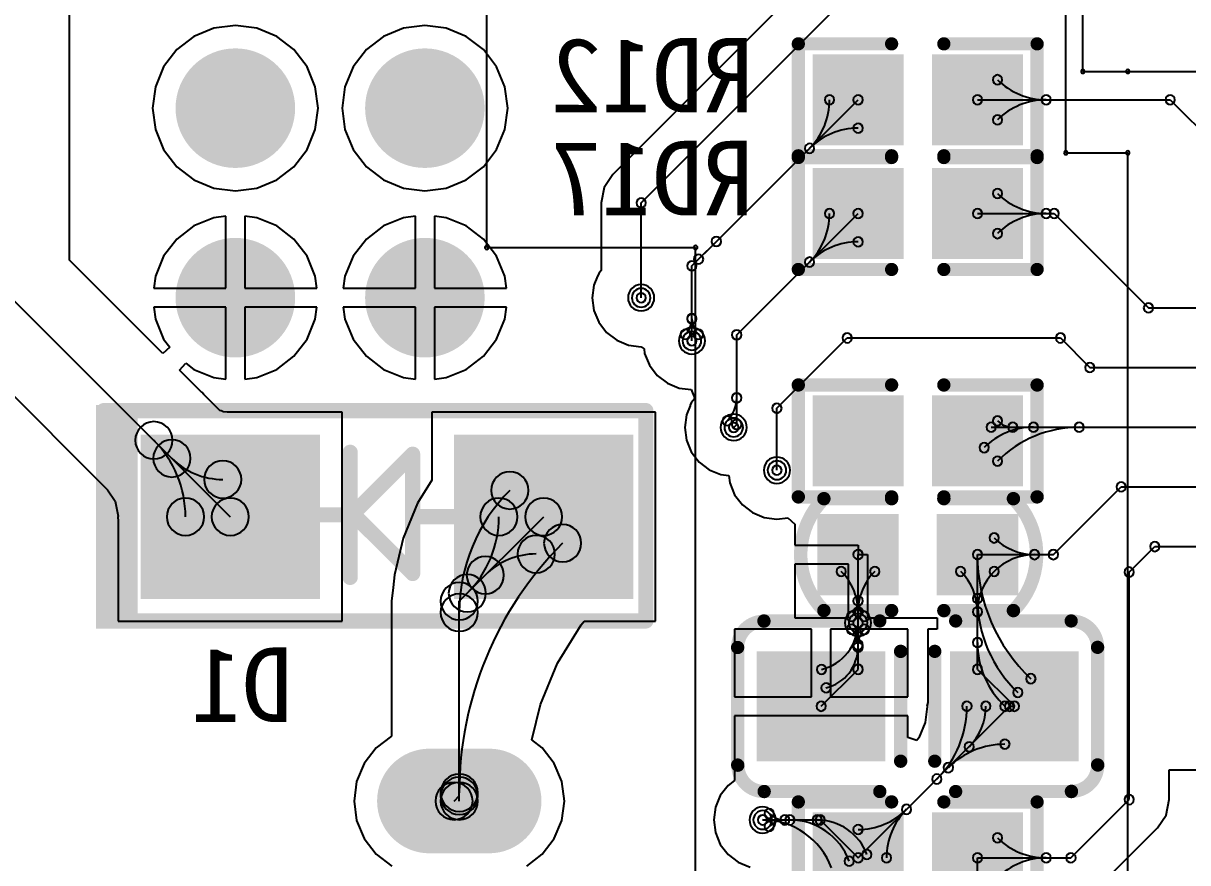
# Model space of a CAD drawing. Header units: inches. Extents: x 32166 to 66782, y 2386 to 7162.
# Drawn here: x 33347.4 to 33472.3, y 3387.8 to 3477.8 of the extents above; entities that cross this region are included whole.
import ezdxf

# ---------------------------------------------------------------- set-up
doc = ezdxf.new("R2010")
doc.units = ezdxf.units.IN
doc.header["$LTSCALE"] = 0.64311
doc.header["$MEASUREMENT"] = 0
for name, color, linetype in [('BOTTOMLAYER', 5, 'CONTINUOUS'), ('BOTTOMOVERLAY', 54, 'CONTINUOUS'), ('BOTTOMPASTE', 16, 'CONTINUOUS'), ('BOTTOMSOLDER', 6, 'CONTINUOUS'), ('MULTILAYER', 9, 'CONTINUOUS')]:
    doc.layers.add(name, color=color, linetype=linetype)
doc.styles.get("Standard").update_dxf_attribs({"font": 'txt', "width": 0.8})

msp = doc.modelspace()

# ---------------------------------------------------------------- linework, layer by layer
at = {"layer": 'BOTTOMLAYER'}
for p, q in [((33352.37, 3452.4), (33352.37, 3481.51)), ((33428.68, 3479.61), (33410.63, 3461.57)), ((33413.67, 3458.53), (33434.47, 3479.33)), ((33367.87, 3477.26), (33365.73, 3476.38)), ((33370.17, 3477.57), (33367.87, 3477.26)), ((33372.46, 3477.26), (33370.17, 3477.57)), ((33374.6, 3476.38), (33372.46, 3477.26)), ((33388.19, 3477.26), (33386.05, 3476.38)), ((33390.49, 3477.57), (33388.19, 3477.26)), ((33392.78, 3477.26), (33390.49, 3477.57)), ((33394.92, 3476.38), (33392.78, 3477.26)), ((33365.73, 3476.38), (33363.89, 3474.97)), ((33376.44, 3474.97), (33374.6, 3476.38)), ((33386.05, 3476.38), (33384.21, 3474.97)), ((33396.76, 3474.97), (33394.92, 3476.38)), ((33363.89, 3474.97), (33362.48, 3473.13)), ((33377.85, 3473.13), (33376.44, 3474.97)), ((33384.21, 3474.97), (33382.8, 3473.13)), ((33398.17, 3473.13), (33396.76, 3474.97)), ((33362.48, 3473.13), (33361.59, 3470.99)), ((33378.74, 3470.99), (33377.85, 3473.13)), ((33382.8, 3473.13), (33381.91, 3470.99)), ((33399.06, 3470.99), (33398.17, 3473.13)), ((33361.59, 3470.99), (33361.29, 3468.69)), ((33379.04, 3468.69), (33378.74, 3470.99)), ((33381.91, 3470.99), (33381.61, 3468.69)), ((33399.36, 3468.69), (33399.06, 3470.99)), ((33421.73, 3454.4), (33436.92, 3469.59)), ((33449.72, 3469.59), (33470.39, 3469.59)), ((33470.39, 3469.59), (33479.09, 3460.88)), ((33361.29, 3468.69), (33361.59, 3466.39)), ((33378.74, 3466.39), (33379.04, 3468.69)), ((33381.61, 3468.69), (33381.91, 3466.39)), ((33399.06, 3466.39), (33399.36, 3468.69)), ((33361.59, 3466.39), (33362.48, 3464.25)), ((33377.85, 3464.25), (33378.74, 3466.39)), ((33381.91, 3466.39), (33382.8, 3464.25)), ((33398.17, 3464.25), (33399.06, 3466.39)), ((33362.48, 3464.25), (33363.89, 3462.41)), ((33376.44, 3462.41), (33377.85, 3464.25)), ((33382.8, 3464.25), (33384.21, 3462.41)), ((33396.76, 3462.41), (33398.17, 3464.25)), ((33363.89, 3462.41), (33365.73, 3461)), ((33374.6, 3461), (33376.44, 3462.41)), ((33384.21, 3462.41), (33386.05, 3461)), ((33394.92, 3461), (33396.76, 3462.41)), ((33365.73, 3461), (33367.87, 3460.12)), ((33372.46, 3460.12), (33374.6, 3461)), ((33386.05, 3461), (33388.19, 3460.12)), ((33392.78, 3460.12), (33394.92, 3461)), ((33410.63, 3461.57), (33409.7, 3460.17)), ((33367.87, 3460.12), (33370.17, 3459.81)), ((33370.17, 3459.81), (33372.46, 3460.12)), ((33388.19, 3460.12), (33390.49, 3459.81)), ((33390.49, 3459.81), (33392.78, 3460.12)), ((33409.7, 3460.17), (33409.37, 3458.53)), ((33409.37, 3458.53), (33409.37, 3451.3)), ((33413.67, 3448.36), (33413.67, 3458.53)), ((33367.87, 3456.94), (33365.73, 3456.06)), ((33369.15, 3457.11), (33367.87, 3456.94)), ((33369.15, 3449.39), (33369.15, 3457.11)), ((33372.46, 3456.94), (33371.18, 3457.11)), ((33371.18, 3457.11), (33371.18, 3449.39)), ((33374.6, 3456.06), (33372.46, 3456.94)), ((33388.19, 3456.94), (33386.05, 3456.06)), ((33389.47, 3457.11), (33388.19, 3456.94)), ((33389.47, 3449.39), (33389.47, 3457.11)), ((33392.78, 3456.94), (33391.5, 3457.11)), ((33391.5, 3457.11), (33391.5, 3449.39)), ((33394.92, 3456.06), (33392.78, 3456.94)), ((33423.91, 3444.39), (33436.92, 3457.39)), ((33449.72, 3457.39), (33457.94, 3457.39)), ((33457.94, 3457.39), (33468.05, 3447.28)), ((33365.73, 3456.06), (33363.89, 3454.65)), ((33376.44, 3454.65), (33374.6, 3456.06)), ((33386.05, 3456.06), (33384.21, 3454.65)), ((33396.76, 3454.65), (33394.92, 3456.06)), ((33363.89, 3454.65), (33362.48, 3452.81)), ((33377.85, 3452.81), (33376.44, 3454.65)), ((33384.21, 3454.65), (33382.8, 3452.81)), ((33398.17, 3452.81), (33396.76, 3454.65)), ((33419.11, 3451.78), (33421.73, 3454.4)), ((33419.83, 3452.5), (33421.73, 3454.4)), ((33362.39, 3442.39), (33352.37, 3452.4)), ((33362.48, 3452.81), (33361.59, 3450.67)), ((33378.74, 3450.67), (33377.85, 3452.81)), ((33382.8, 3452.81), (33381.91, 3450.67)), ((33399.06, 3450.67), (33398.17, 3452.81)), ((33419.11, 3443.75), (33419.11, 3451.78)), ((33361.59, 3450.67), (33361.42, 3449.39)), ((33378.91, 3449.39), (33378.74, 3450.67)), ((33381.91, 3450.67), (33381.74, 3449.39)), ((33399.23, 3449.39), (33399.06, 3450.67)), ((33409, 3450.66), (33408.6, 3449.72)), ((33409.03, 3450.73), (33409, 3450.7)), ((33409, 3450.7), (33409, 3450.66)), ((33409.13, 3450.98), (33409.03, 3450.73)), ((33409.37, 3451.3), (33409.13, 3450.98)), ((33345.11, 3449.39), (33369.62, 3424.88)), ((33361.42, 3449.39), (33369.15, 3449.39)), ((33371.18, 3449.39), (33378.91, 3449.39)), ((33381.74, 3449.39), (33389.47, 3449.39)), ((33391.5, 3449.39), (33399.23, 3449.39)), ((33408.6, 3449.72), (33408.43, 3448.36)), ((33408.43, 3448.36), (33408.6, 3447)), ((33369.15, 3447.35), (33361.42, 3447.35)), ((33361.42, 3447.35), (33361.59, 3446.07)), ((33369.15, 3439.63), (33369.15, 3447.35)), ((33378.91, 3447.35), (33371.18, 3447.35)), ((33371.18, 3447.35), (33371.18, 3439.63)), ((33378.74, 3446.07), (33378.91, 3447.35)), ((33389.47, 3447.35), (33381.74, 3447.35)), ((33381.74, 3447.35), (33381.91, 3446.07)), ((33389.47, 3439.63), (33389.47, 3447.35)), ((33399.23, 3447.35), (33391.5, 3447.35)), ((33391.5, 3447.35), (33391.5, 3439.63)), ((33399.06, 3446.07), (33399.23, 3447.35)), ((33408.6, 3447), (33409.13, 3445.74)), ((33468.05, 3447.28), (33480.47, 3447.28)), ((33361.59, 3446.07), (33362.48, 3443.93)), ((33377.85, 3443.93), (33378.74, 3446.07)), ((33381.91, 3446.07), (33382.8, 3443.93)), ((33398.17, 3443.93), (33399.06, 3446.07)), ((33409.13, 3445.74), (33409.96, 3444.65)), ((33339.98, 3444.26), (33356.45, 3427.78)), ((33409.96, 3444.65), (33411.05, 3443.82)), ((33423.91, 3434.79), (33423.91, 3444.39)), ((33363.15, 3443.06), (33362.39, 3442.39)), ((33362.48, 3443.93), (33363.15, 3443.06)), ((33376.44, 3442.09), (33377.85, 3443.93)), ((33382.8, 3443.93), (33384.21, 3442.09)), ((33396.76, 3442.09), (33398.17, 3443.93)), ((33411.05, 3443.82), (33412.31, 3443.29)), ((33412.31, 3443.29), (33413.67, 3443.11)), ((33413.67, 3443.11), (33413.98, 3442.88)), ((33419.11, 3443.74), (33419.11, 3443.75)), ((33428.23, 3436.51), (33435.77, 3444.05)), ((33435.77, 3444.05), (33458.62, 3444.05)), ((33458.62, 3444.05), (33461.78, 3440.88)), ((33374.6, 3440.68), (33376.44, 3442.09)), ((33384.21, 3442.09), (33386.05, 3440.68)), ((33394.92, 3440.68), (33396.76, 3442.09)), ((33413.98, 3442.88), (33414.04, 3442.39)), ((33414.04, 3442.39), (33414.56, 3441.12)), ((33364.19, 3440.59), (33364.86, 3441.35)), ((33366.56, 3438.21), (33364.19, 3440.59)), ((33364.86, 3441.35), (33365.73, 3440.68)), ((33365.73, 3440.68), (33367.87, 3439.8)), ((33372.46, 3439.8), (33374.6, 3440.68)), ((33386.05, 3440.68), (33388.19, 3439.8)), ((33392.78, 3439.8), (33394.92, 3440.68)), ((33414.56, 3441.12), (33415.4, 3440.03)), ((33461.78, 3440.88), (33480.47, 3440.88)), ((33367.87, 3439.8), (33369.15, 3439.63)), ((33371.18, 3439.63), (33372.46, 3439.8)), ((33388.19, 3439.8), (33389.47, 3439.63)), ((33391.5, 3439.63), (33392.78, 3439.8)), ((33415.4, 3440.03), (33416.48, 3439.2)), ((33416.48, 3439.2), (33417.75, 3438.68)), ((33366.58, 3438.23), (33366.56, 3438.21)), ((33366.77, 3438), (33366.58, 3438.23)), ((33366.58, 3438.23), (33366.58, 3438.23)), ((33367.47, 3437.3), (33366.77, 3438)), ((33417.75, 3438.68), (33419.03, 3438.51)), ((33419.03, 3438.51), (33419.42, 3437.57)), ((33368.5, 3436.28), (33367.47, 3437.3)), ((33418.91, 3436.76), (33418.52, 3435.82)), ((33418.92, 3436.8), (33418.91, 3436.76)), ((33418.94, 3436.84), (33418.92, 3436.8)), ((33419.04, 3437.09), (33418.94, 3436.84)), ((33419.42, 3437.57), (33419.04, 3437.09)), ((33368.66, 3436.22), (33368.5, 3436.28)), ((33368.82, 3436.15), (33368.66, 3436.22)), ((33368.82, 3436.14), (33368.82, 3436.15)), ((33368.82, 3436.15), (33368.82, 3436.15)), ((33368.82, 3436.15), (33368.82, 3436.15)), ((33368.82, 3436.15), (33368.82, 3436.15)), ((33368.82, 3436.15), (33368.82, 3436.15)), ((33368.82, 3436.15), (33368.82, 3436.15)), ((33368.82, 3436.15), (33368.82, 3436.15)), ((33368.82, 3436.15), (33368.82, 3436.15)), ((33369.29, 3436.08), (33368.82, 3436.14)), ((33381.62, 3436.08), (33369.29, 3436.08)), ((33381.62, 3413.68), (33381.62, 3436.08)), ((33415.22, 3436.08), (33391.22, 3436.08)), ((33391.22, 3436.08), (33391.22, 3428.81)), ((33415.22, 3413.68), (33415.22, 3436.08)), ((33418.52, 3435.82), (33418.34, 3434.46)), ((33428.23, 3429.87), (33428.23, 3436.51)), ((33418.34, 3434.46), (33418.52, 3433.11)), ((33423.59, 3434.46), (33423.91, 3434.79)), ((33451.19, 3434.48), (33480.47, 3434.48)), ((33418.52, 3433.11), (33419.04, 3431.84)), ((33419.04, 3431.84), (33419.88, 3430.75)), ((33419.88, 3430.75), (33420.96, 3429.92)), ((33420.96, 3429.92), (33422.23, 3429.4)), ((33422.23, 3429.4), (33423.06, 3429.29)), ((33423.06, 3429.29), (33423.16, 3428.51)), ((33391.22, 3428.81), (33389.7, 3426.32)), ((33423.16, 3428.51), (33423.69, 3427.24)), ((33457.86, 3420.82), (33465.13, 3428.08)), ((33465.13, 3428.08), (33480.47, 3428.08)), ((33356.45, 3427.78), (33357.27, 3426.55)), ((33423.69, 3427.24), (33424.52, 3426.16)), ((33357.27, 3426.55), (33357.6, 3424.93)), ((33389.7, 3426.32), (33388.15, 3422.58)), ((33424.52, 3426.16), (33425.61, 3425.32)), ((33357.6, 3424.93), (33357.56, 3424.88)), ((33357.56, 3424.88), (33357.56, 3424.88)), ((33357.56, 3424.88), (33357.62, 3424.41)), ((33357.62, 3424.41), (33357.62, 3413.68)), ((33394.17, 3415.83), (33403.22, 3424.88)), ((33425.61, 3425.32), (33426.87, 3424.8)), ((33426.87, 3424.8), (33428.23, 3424.62)), ((33428.23, 3424.62), (33429.4, 3424.77)), ((33429.4, 3424.77), (33430.16, 3424.1)), ((33430.16, 3424.1), (33430.16, 3421.83)), ((33388.15, 3422.58), (33387.21, 3418.64)), ((33430.16, 3421.83), (33436.92, 3421.83)), ((33436.92, 3421.83), (33436.92, 3420.82)), ((33436.92, 3420.82), (33437.93, 3420.82)), ((33436.92, 3413.5), (33436.92, 3420.82)), ((33437.93, 3420.82), (33437.93, 3414.06)), ((33449.72, 3420.82), (33457.86, 3420.82)), ((33449.72, 3408.52), (33449.72, 3420.82)), ((33465.99, 3418.95), (33468.73, 3421.68)), ((33468.73, 3421.68), (33480.47, 3421.68)), ((33435.9, 3419.8), (33430.16, 3419.8)), ((33430.16, 3419.8), (33430.16, 3414.06)), ((33435.9, 3414.06), (33435.9, 3419.8)), ((33387.21, 3418.64), (33387.1, 3417.31)), ((33465.99, 3394.55), (33465.99, 3418.95)), ((33387.1, 3417.31), (33386.9, 3415.83)), ((33386.9, 3415.83), (33386.9, 3414.83)), ((33394.17, 3394.96), (33394.17, 3415.83)), ((33386.9, 3414.83), (33386.89, 3414.61)), ((33386.89, 3414.61), (33386.9, 3414.61)), ((33386.9, 3414.61), (33386.9, 3401.37)), ((33357.62, 3413.68), (33381.62, 3413.68)), ((33404.71, 3409.2), (33407.23, 3413.3)), ((33407.23, 3413.3), (33407.55, 3413.68)), ((33407.55, 3413.68), (33415.22, 3413.68)), ((33430.16, 3414.06), (33435.9, 3414.06)), ((33436.92, 3408.52), (33436.92, 3413.5)), ((33437.93, 3414.06), (33445.42, 3414.06)), ((33445.42, 3414.06), (33445.42, 3412.84)), ((33431.94, 3412.84), (33423.66, 3412.84)), ((33423.66, 3412.84), (33423.66, 3405.58)), ((33431.94, 3405.58), (33431.94, 3412.84)), ((33442.25, 3412.84), (33433.97, 3412.84)), ((33433.97, 3412.84), (33433.97, 3405.58)), ((33442.25, 3405.58), (33442.25, 3412.84)), ((33445.42, 3412.84), (33444.39, 3412.84)), ((33444.39, 3412.84), (33444.39, 3404.98)), ((33402.87, 3404.76), (33404.71, 3409.2)), ((33432.96, 3404.56), (33436.92, 3408.52)), ((33449.72, 3408.52), (33453.68, 3404.56)), ((33423.66, 3405.58), (33431.94, 3405.58)), ((33433.97, 3405.58), (33442.25, 3405.58)), ((33401.96, 3400.96), (33402.87, 3404.76)), ((33436.92, 3388.31), (33453.17, 3404.56)), ((33444.34, 3404.52), (33444.11, 3402.81)), ((33444.39, 3404.98), (33444.3, 3404.56)), ((33444.3, 3404.56), (33444.3, 3404.56)), ((33444.3, 3404.56), (33444.34, 3404.52)), ((33453.17, 3404.56), (33453.68, 3404.56)), ((33442.25, 3403.55), (33423.66, 3403.55)), ((33423.66, 3403.55), (33423.66, 3396.6)), ((33442.25, 3401.21), (33442.25, 3403.55)), ((33444.11, 3402.81), (33443.43, 3401.17)), ((33386.9, 3401.37), (33385.26, 3400.11)), ((33403.07, 3400.11), (33401.96, 3400.96)), ((33443.21, 3400.88), (33442.25, 3401.21)), ((33443.43, 3401.17), (33443.21, 3400.88)), ((33385.26, 3400.11), (33383.98, 3398.44)), ((33404.35, 3398.44), (33403.07, 3400.11)), ((33383.98, 3398.44), (33383.17, 3396.49)), ((33405.16, 3396.49), (33404.35, 3398.44)), ((33470.29, 3394.55), (33470.29, 3397.76)), ((33470.29, 3397.76), (33489.35, 3397.76)), ((33383.17, 3396.49), (33382.9, 3394.4)), ((33405.44, 3394.4), (33405.16, 3396.49)), ((33422.99, 3396.08), (33422.15, 3394.99)), ((33423.66, 3396.6), (33422.99, 3396.08)), ((33382.9, 3394.4), (33383.17, 3392.31)), ((33393.61, 3394.4), (33394.17, 3394.96)), ((33394.17, 3394.4), (33394.17, 3394.96)), ((33405.16, 3392.31), (33405.44, 3394.4)), ((33422.15, 3394.99), (33421.63, 3393.73)), ((33459.75, 3388.31), (33465.99, 3394.55)), ((33469.96, 3392.9), (33470.29, 3394.55)), ((33421.63, 3393.73), (33421.45, 3392.37)), ((33383.17, 3392.31), (33383.98, 3390.37)), ((33404.35, 3390.37), (33405.16, 3392.31)), ((33421.45, 3392.37), (33421.63, 3391.01)), ((33426.69, 3392.37), (33432.85, 3392.37)), ((33432.85, 3392.37), (33436.92, 3388.31)), ((33469.03, 3391.51), (33469.96, 3392.9)), ((33421.63, 3391.01), (33422.15, 3389.75)), ((33462.79, 3385.27), (33469.03, 3391.51)), ((33469.03, 3391.51), (33469.03, 3391.51)), ((33469.03, 3391.51), (33469.03, 3391.51)), ((33383.98, 3390.37), (33385.26, 3388.7)), ((33403.07, 3388.7), (33404.35, 3390.37)), ((33422.15, 3389.75), (33422.99, 3388.66)), ((33385.26, 3388.7), (33386.93, 3387.41)), ((33401.4, 3387.41), (33403.07, 3388.7)), ((33422.99, 3388.66), (33424.07, 3387.83)), ((33449.72, 3388.31), (33459.75, 3388.31)), ((33449.72, 3376.11), (33449.72, 3388.31)), ((33424.07, 3387.83), (33425.34, 3387.3))]:
    msp.add_line(p, q, dxfattribs=at)
for points, const_width in [([(33367.37, 3468.69, 1), (33372.97, 3468.69, 1)], 5.6), ([(33387.69, 3468.69, 1), (33393.29, 3468.69, 1)], 5.6), ([(33367.37, 3448.37, 1), (33372.97, 3448.37, 1)], 5.6), ([(33387.69, 3448.37, 1), (33393.29, 3448.37, 1)], 5.6), ([(33390.97, 3392, 1), (33390.97, 3396.8, 1)], 4.8), ([(33397.37, 3392, 1), (33397.37, 3396.8, 1)], 4.8)]:
    msp.add_lwpolyline(points, format="xyb", close=True, dxfattribs=dict(at, const_width=const_width))
at = {"layer": 'BOTTOMLAYER', "const_width": 9.6}
msp.add_lwpolyline([(33390.97, 3394.4), (33397.37, 3394.4)], dxfattribs=at)
at = {"layer": 'BOTTOMLAYER'}
for centre, radius, start, end in [((33451.87, 3471.74), 0.508, 0, 180), ((33451.87, 3471.74), 0.508, 180, 0), ((33457.08, 3476.94), 7.36, 225, 270), ((33426.51, 3469.59), 7.36, 315, 0), ((33433.87, 3469.59), 0.508, 0, 180), ((33433.87, 3469.59), 0.508, 180, 0), ((33436.92, 3469.59), 0.508, 0, 180), ((33436.92, 3469.59), 0.508, 180, 0), ((33449.72, 3469.59), 0.508, 0, 180), ((33449.72, 3469.59), 0.508, 180, 0), ((33457.08, 3462.23), 7.36, 90, 135), ((33457.08, 3469.59), 0.508, 0, 180), ((33457.08, 3469.59), 0.508, 0, 180), ((33457.08, 3469.59), 0.508, 180, 0), ((33457.08, 3469.59), 0.508, 180, 0), ((33470.39, 3469.59), 0.508, 0, 180), ((33470.39, 3469.59), 0.508, 0, 180), ((33470.39, 3469.59), 0.508, 180, 0), ((33470.39, 3469.59), 0.508, 180, 0), ((33451.87, 3467.43), 0.508, 0, 180), ((33436.92, 3466.54), 0.508, 0, 180), ((33451.87, 3467.43), 0.508, 180, 0), ((33436.92, 3459.18), 7.36, 90, 135), ((33436.92, 3466.54), 0.508, 180, 0), ((33431.72, 3464.38), 0.508, 0, 180), ((33431.72, 3464.38), 0.508, 0, 180), ((33431.72, 3464.38), 0.508, 180, 0), ((33431.72, 3464.38), 0.508, 180, 0), ((33451.87, 3459.55), 0.508, 0, 180), ((33451.87, 3459.55), 0.508, 180, 0), ((33457.08, 3464.75), 7.36, 225, 270), ((33413.67, 3458.53), 0.508, 0, 180), ((33413.67, 3458.53), 0.508, 0, 180), ((33413.67, 3458.53), 0.508, 180, 0), ((33413.67, 3458.53), 0.508, 180, 0), ((33433.87, 3457.39), 0.508, 0, 180), ((33436.92, 3457.39), 0.508, 0, 180), ((33449.72, 3457.39), 0.508, 0, 180), ((33457.08, 3457.39), 0.508, 0, 180), ((33457.08, 3457.39), 0.508, 0, 180), ((33457.94, 3457.39), 0.508, 0, 180), ((33457.94, 3457.39), 0.508, 0, 180), ((33426.51, 3457.39), 7.36, 315, 0), ((33433.87, 3457.39), 0.508, 180, 0), ((33436.92, 3457.39), 0.508, 180, 0), ((33449.72, 3457.39), 0.508, 180, 0), ((33457.08, 3450.04), 7.36, 90, 135), ((33457.08, 3457.39), 0.508, 180, 0), ((33457.08, 3457.39), 0.508, 180, 0), ((33457.94, 3457.39), 0.508, 180, 0), ((33457.94, 3457.39), 0.508, 180, 0), ((33451.87, 3455.24), 0.508, 0, 180), ((33421.73, 3454.4), 0.508, 0, 180), ((33421.73, 3454.4), 0.508, 0, 180), ((33421.73, 3454.4), 0.508, 0, 180), ((33421.73, 3454.4), 0.508, 180, 0), ((33421.73, 3454.4), 0.508, 180, 0), ((33421.73, 3454.4), 0.508, 180, 0), ((33436.92, 3446.99), 7.36, 90, 135), ((33436.92, 3454.35), 0.508, 0, 180), ((33436.92, 3454.35), 0.508, 180, 0), ((33451.87, 3455.24), 0.508, 180, 0), ((33419.83, 3452.5), 0.508, 0, 180), ((33419.11, 3451.78), 0.508, 0, 180), ((33419.11, 3451.78), 0.508, 0, 180), ((33419.11, 3451.78), 0.508, 180, 0), ((33419.11, 3451.78), 0.508, 180, 0), ((33419.83, 3452.5), 0.508, 180, 0), ((33431.72, 3452.19), 0.508, 0, 180), ((33431.72, 3452.19), 0.508, 0, 180), ((33431.72, 3452.19), 0.508, 180, 0), ((33431.72, 3452.19), 0.508, 180, 0), ((33413.67, 3448.36), 1, 0, 180), ((33413.67, 3448.36), 1, 180, 0), ((33413.67, 3448.36), 0.508, 0, 180), ((33413.67, 3448.36), 0.508, 180, 0), ((33468.05, 3447.28), 0.508, 0, 180), ((33468.05, 3447.28), 0.508, 0, 180), ((33468.05, 3447.28), 0.508, 180, 0), ((33468.05, 3447.28), 0.508, 180, 0), ((33416.72, 3446.13), 2.39, 314.9998, 359.9998), ((33419.11, 3446.13), 0.508, 0, 180), ((33419.11, 3446.11), 0.508, 0, 180), ((33419.11, 3446.13), 0.508, 180, 0), ((33419.11, 3446.11), 0.508, 180, 0), ((33421.47, 3446.11), 2.36, 180.0003, 225.0003), ((33418.41, 3444.44), 0.508, 0, 180), ((33418.41, 3444.44), 0.508, 180, 0), ((33419.11, 3443.74), 1, 0, 180), ((33419.11, 3443.75), 0.508, 0, 180), ((33419.11, 3443.75), 0.508, 0, 180), ((33419.11, 3443.74), 0.508, 0, 180), ((33419.8, 3444.44), 0.508, 0, 180), ((33419.8, 3444.44), 0.508, 180, 0), ((33423.91, 3444.39), 0.508, 0, 180), ((33423.91, 3444.39), 0.508, 0, 180), ((33423.91, 3444.39), 0.508, 180, 0), ((33423.91, 3444.39), 0.508, 180, 0), ((33435.77, 3444.05), 0.508, 0, 180), ((33435.77, 3444.05), 0.508, 0, 180), ((33458.62, 3444.05), 0.508, 0, 180), ((33458.62, 3444.05), 0.508, 0, 180), ((33419.11, 3443.74), 1, 180, 0), ((33419.11, 3443.75), 0.508, 180, 0), ((33419.11, 3443.75), 0.508, 180, 0), ((33419.11, 3443.74), 0.508, 180, 0), ((33435.77, 3444.05), 0.508, 180, 0), ((33435.77, 3444.05), 0.508, 180, 0), ((33458.62, 3444.05), 0.508, 180, 0), ((33458.62, 3444.05), 0.508, 180, 0), ((33461.78, 3440.88), 0.508, 0, 180), ((33461.78, 3440.88), 0.508, 0, 180), ((33461.78, 3440.88), 0.508, 180, 0), ((33461.78, 3440.88), 0.508, 180, 0), ((33423.91, 3437.62), 0.508, 0, 180), ((33420.43, 3437.62), 3.48, 314.9998, 359.9998), ((33423.91, 3437.62), 0.508, 180, 0), ((33428.23, 3436.51), 0.508, 0, 180), ((33428.23, 3436.51), 0.508, 0, 180), ((33422.89, 3435.16), 0.508, 0, 180), ((33423.59, 3434.46), 1, 0, 180), ((33428.23, 3436.51), 0.508, 180, 0), ((33428.23, 3436.51), 0.508, 180, 0), ((33451.87, 3435.16), 0.508, 0, 180), ((33361.43, 3433.08), 2, 0, 180), ((33422.89, 3435.16), 0.508, 180, 0), ((33423.59, 3434.46), 1, 180, 0), ((33423.59, 3434.46), 0.508, 0, 180), ((33423.59, 3434.46), 0.508, 180, 0), ((33423.91, 3434.79), 0.508, 0, 180), ((33423.91, 3434.79), 0.508, 0, 180), ((33423.91, 3434.79), 0.508, 180, 0), ((33423.91, 3434.79), 0.508, 180, 0), ((33455.73, 3427), 7.48, 89.9999, 134.9999), ((33451.19, 3434.48), 0.508, 0, 180), ((33451.19, 3434.48), 0.508, 180, 0), ((33451.87, 3435.16), 0.508, 180, 0), ((33453.52, 3436.81), 2.33, 224.9999, 269.9999), ((33460.63, 3422.1), 12.38, 90, 135), ((33453.52, 3434.48), 0.508, 0, 180), ((33453.52, 3434.48), 0.508, 180, 0), ((33455.73, 3434.48), 0.508, 0, 180), ((33455.73, 3434.48), 0.508, 180, 0), ((33460.63, 3434.48), 0.508, 0, 180), ((33460.63, 3434.48), 0.508, 180, 0), ((33361.43, 3433.08), 2, 180, 0), ((33363.36, 3431.14), 2, 0, 180), ((33353.23, 3424.88), 11.59, 359.9999, 44.9999), ((33450.44, 3432.29), 0.508, 0, 180), ((33450.44, 3432.29), 0.508, 180, 0), ((33363.36, 3431.14), 2, 180, 0), ((33368.82, 3436.61), 7.73, 225, 270), ((33368.82, 3428.88), 2, 0, 180), ((33428.23, 3429.87), 1, 0, 180), ((33451.87, 3430.85), 0.508, 0, 180), ((33451.87, 3430.85), 0.508, 180, 0), ((33399.59, 3427.71), 2, 0, 180), ((33428.23, 3429.87), 1, 180, 0), ((33428.23, 3429.87), 0.508, 0, 180), ((33428.23, 3429.87), 0.508, 180, 0), ((33368.82, 3428.88), 2, 180, 0), ((33465.13, 3428.08), 0.508, 0, 180), ((33465.13, 3428.08), 0.508, 0, 180), ((33465.13, 3428.08), 0.508, 180, 0), ((33465.13, 3428.08), 0.508, 180, 0), ((33364.82, 3424.88), 2, 0, 180), ((33369.62, 3424.88), 2, 0, 180), ((33412.7, 3414.61), 18.53, 135, 180), ((33398.42, 3424.88), 2, 0, 180), ((33399.59, 3427.71), 2, 180, 0), ((33403.22, 3424.88), 2, 0, 180), ((33364.82, 3424.88), 2, 180, 0), ((33369.62, 3424.88), 2, 180, 0), ((33386.83, 3424.88), 11.59, 315.0001, 0.0001), ((33398.42, 3424.88), 2, 180, 0), ((33403.22, 3424.88), 2, 180, 0), ((33405.25, 3422.05), 2, 0, 180), ((33451.51, 3422.61), 0.508, 0, 180), ((33432.01, 3395.29), 37.84, 135, 180), ((33402.42, 3420.88), 2, 0, 180), ((33405.25, 3422.05), 2, 180, 0), ((33451.51, 3422.61), 0.508, 180, 0), ((33455.85, 3426.95), 6.13, 225.0001, 270.0001), ((33468.73, 3421.68), 0.508, 0, 180), ((33468.73, 3421.68), 0.508, 0, 180), ((33396.96, 3418.62), 2, 0, 180), ((33402.42, 3413.16), 7.73, 90, 135), ((33402.42, 3420.88), 2, 180, 0), ((33436.92, 3420.82), 0.508, 0, 180), ((33436.92, 3420.82), 0.508, 180, 0), ((33449.72, 3420.82), 0.508, 0, 180), ((33449.72, 3420.82), 0.508, 0, 180), ((33449.72, 3420.82), 0.508, 0, 180), ((33449.72, 3420.82), 0.508, 180, 0), ((33449.72, 3420.82), 0.508, 180, 0), ((33449.72, 3420.82), 0.508, 180, 0), ((33468, 3420.82), 18.29, 180, 226.663), ((33455.85, 3414.69), 6.13, 89.9999, 134.9999), ((33455.85, 3420.82), 0.508, 0, 180), ((33455.85, 3420.82), 0.508, 0, 180), ((33455.85, 3420.82), 0.508, 180, 0), ((33455.85, 3420.82), 0.508, 180, 0), ((33457.86, 3420.82), 0.508, 0, 180), ((33457.86, 3420.82), 0.508, 0, 180), ((33457.86, 3420.82), 0.508, 180, 0), ((33457.86, 3420.82), 0.508, 180, 0), ((33468.73, 3421.68), 0.508, 180, 0), ((33468.73, 3421.68), 0.508, 180, 0), ((33435.12, 3419.02), 0.508, 0, 180), ((33438.71, 3419.02), 0.508, 0, 180), ((33447.92, 3419.02), 0.508, 0, 180), ((33451.51, 3419.02), 0.508, 0, 180), ((33451.51, 3419.02), 0.508, 0, 180), ((33465.99, 3418.95), 0.508, 0, 180), ((33465.99, 3418.95), 0.508, 0, 180), ((33395.03, 3416.69), 2, 0, 180), ((33396.96, 3418.62), 2, 180, 0), ((33435.12, 3419.02), 0.508, 180, 0), ((33430.79, 3414.69), 6.13, 359.9999, 44.9999), ((33443.05, 3414.69), 6.13, 135.0001, 180.0001), ((33438.71, 3419.02), 0.508, 180, 0), ((33447.92, 3419.02), 0.508, 180, 0), ((33443.59, 3414.69), 6.13, 359.9999, 44.9999), ((33455.85, 3414.69), 6.13, 135.0001, 180.0001), ((33451.51, 3419.02), 0.508, 180, 0), ((33451.51, 3419.02), 0.508, 180, 0), ((33465.99, 3418.95), 0.508, 180, 0), ((33465.99, 3418.95), 0.508, 180, 0), ((33394.17, 3415.83), 2, 0, 180), ((33394.17, 3415.83), 2, 0, 180), ((33394.17, 3414.61), 2, 0, 180), ((33394.17, 3415.83), 2, 180, 0), ((33394.17, 3415.83), 2, 180, 0), ((33395.03, 3416.69), 2, 180, 0), ((33434.54, 3415.88), 2.38, 314.9996, 359.9996), ((33436.92, 3415.88), 0.508, 0, 180), ((33436.92, 3415.88), 0.508, 0, 180), ((33436.92, 3415.88), 0.508, 180, 0), ((33436.92, 3415.88), 0.508, 180, 0), ((33439.29, 3415.88), 2.38, 180.0004, 225.0004), ((33449.72, 3416.11), 0.508, 0, 180), ((33449.72, 3416.11), 0.508, 180, 0), ((33463.56, 3416.11), 13.84, 180, 226.663), ((33394.17, 3414.61), 2, 180, 0), ((33436.22, 3414.2), 0.508, 0, 180), ((33436.92, 3413.5), 1, 0, 180), ((33436.92, 3414.69), 0.508, 0, 180), ((33436.92, 3414.69), 0.508, 0, 180), ((33436.92, 3414.69), 0.508, 180, 0), ((33436.92, 3414.69), 0.508, 180, 0), ((33437.61, 3414.2), 0.508, 0, 180), ((33449.72, 3414.69), 0.508, 0, 180), ((33449.72, 3414.69), 0.508, 0, 180), ((33449.72, 3414.69), 0.508, 180, 0), ((33449.72, 3414.69), 0.508, 180, 0), ((33431.78, 3413.5), 5.14, 283.796, 0), ((33436.22, 3414.2), 0.508, 180, 0), ((33436.22, 3412.81), 0.508, 0, 180), ((33436.92, 3413.5), 1, 180, 0), ((33436.92, 3413.5), 0.508, 0, 180), ((33436.92, 3413.5), 0.508, 0, 180), ((33436.92, 3413.5), 0.508, 0, 180), ((33436.92, 3413.5), 0.508, 180, 0), ((33436.92, 3413.5), 0.508, 180, 0), ((33436.92, 3413.5), 0.508, 180, 0), ((33437.61, 3414.2), 0.508, 180, 0), ((33437.61, 3412.81), 0.508, 0, 180), ((33436.22, 3412.81), 0.508, 180, 0), ((33434.54, 3411.13), 2.38, 0.0004, 45.0004), ((33439.29, 3411.13), 2.38, 134.9996, 179.9996), ((33437.61, 3412.81), 0.508, 180, 0), ((33449.72, 3411.39), 0.508, 0, 180), ((33432.41, 3410.91), 4.51, 283.7961, 0.0001), ((33436.92, 3411.13), 0.508, 0, 180), ((33436.92, 3411.13), 0.508, 0, 180), ((33436.92, 3410.91), 0.508, 0, 180), ((33436.92, 3411.13), 0.508, 180, 0), ((33436.92, 3411.13), 0.508, 180, 0), ((33436.92, 3410.91), 0.508, 180, 0), ((33449.72, 3411.39), 0.508, 180, 0), ((33459.11, 3411.39), 9.39, 180, 226.663), ((33433, 3408.51), 0.508, 0, 180), ((33433, 3408.51), 0.508, 180, 0), ((33436.92, 3408.52), 0.508, 0, 180), ((33436.92, 3408.52), 0.508, 0, 180), ((33436.92, 3408.52), 0.508, 180, 0), ((33436.92, 3408.52), 0.508, 180, 0), ((33449.72, 3408.52), 0.508, 0, 180), ((33449.72, 3408.52), 0.508, 0, 180), ((33449.72, 3408.52), 0.508, 180, 0), ((33449.72, 3408.52), 0.508, 180, 0), ((33455.46, 3407.52), 0.508, 0, 180), ((33433.49, 3406.54), 0.508, 0, 180), ((33455.46, 3407.52), 0.508, 180, 0), ((33433.49, 3406.54), 0.508, 180, 0), ((33454.06, 3406.04), 0.508, 0, 180), ((33454.06, 3406.04), 0.508, 180, 0), ((33432.96, 3404.56), 0.508, 0, 180), ((33432.96, 3404.56), 0.508, 180, 0), ((33437.56, 3404.56), 11.04, 315, 360), ((33448.6, 3404.56), 0.508, 0, 180), ((33448.6, 3404.56), 0.508, 180, 0), ((33444.5, 3404.56), 6.13, 315, 0), ((33450.63, 3404.56), 0.508, 0, 180), ((33450.63, 3404.56), 0.508, 180, 0), ((33452.67, 3404.56), 0.508, 0, 180), ((33452.67, 3404.56), 0.508, 180, 0), ((33453.17, 3404.56), 0.508, 0, 180), ((33453.17, 3404.56), 0.508, 0, 180), ((33453.17, 3404.56), 0.508, 180, 0), ((33453.17, 3404.56), 0.508, 180, 0), ((33453.68, 3404.56), 0.508, 0, 180), ((33453.68, 3404.56), 0.508, 0, 180), ((33453.68, 3404.56), 0.508, 180, 0), ((33453.68, 3404.56), 0.508, 180, 0), ((33452.67, 3391.91), 8.58, 90, 135), ((33448.84, 3400.22), 0.508, 0, 180), ((33452.67, 3400.5), 0.508, 0, 180), ((33452.67, 3400.5), 0.508, 180, 0), ((33448.84, 3400.22), 0.508, 180, 0), ((33446.6, 3397.98), 0.508, 0, 180), ((33446.6, 3397.98), 0.508, 180, 0), ((33394.17, 3395.29), 2, 0, 180), ((33394.17, 3394.96), 2, 0, 180), ((33394.17, 3394.96), 2, 0, 180), ((33394.17, 3394.96), 2, 0, 180), ((33445.37, 3396.76), 0.508, 0, 180), ((33445.37, 3396.76), 0.508, 180, 0), ((33393.61, 3394.4), 2, 0, 180), ((33394.17, 3394.4), 2, 0, 180), ((33393.61, 3394.4), 2, 180, 0), ((33394.17, 3395.29), 2, 180, 0), ((33394.17, 3394.96), 2, 180, 0), ((33394.17, 3394.96), 2, 180, 0), ((33394.17, 3394.96), 2, 180, 0), ((33394.17, 3394.4), 2, 180, 0), ((33465.99, 3394.55), 0.508, 0, 180), ((33465.99, 3394.55), 0.508, 0, 180), ((33465.99, 3394.55), 0.508, 180, 0), ((33465.99, 3394.55), 0.508, 180, 0), ((33426.69, 3392.37), 1, 0, 180), ((33427.39, 3393.07), 0.508, 0, 180), ((33427.39, 3393.07), 0.508, 180, 0), ((33429.07, 3394.75), 2.38, 224.9996, 269.9996), ((33436.92, 3398.71), 7.36, 270, 315), ((33447.33, 3388.31), 7.36, 135, 180), ((33442.12, 3393.51), 0.508, 0, 180), ((33442.12, 3393.51), 0.508, 0, 180), ((33442.12, 3393.51), 0.508, 180, 0), ((33442.12, 3393.51), 0.508, 180, 0), ((33426.69, 3392.37), 1, 180, 0), ((33426.7, 3392.37), 0.508, 0, 180), ((33426.69, 3392.37), 0.508, 0, 180), ((33426.7, 3392.37), 0.508, 180, 0), ((33426.69, 3392.37), 0.508, 180, 0), ((33426.7, 3384.51), 7.86, 20.352, 90), ((33427.39, 3391.67), 0.508, 0, 180), ((33429.07, 3389.99), 2.38, 90.0004, 135.0004), ((33429.07, 3392.37), 0.508, 0, 180), ((33429.07, 3392.37), 0.508, 0, 180), ((33429.07, 3392.37), 0.508, 180, 0), ((33429.07, 3392.37), 0.508, 180, 0), ((33429.62, 3392.37), 0.508, 0, 180), ((33429.62, 3392.37), 0.508, 180, 0), ((33429.62, 3385.6), 6.77, 20.352, 90), ((33432.54, 3392.37), 0.508, 0, 180), ((33432.54, 3392.37), 0.508, 180, 0), ((33432.85, 3392.37), 0.508, 0, 180), ((33432.85, 3392.37), 0.508, 0, 180), ((33432.85, 3392.37), 0.508, 180, 0), ((33432.85, 3392.37), 0.508, 180, 0), ((33432.54, 3386.68), 5.69, 20.352, 90), ((33436.92, 3391.35), 0.508, 0, 180), ((33427.39, 3391.67), 0.508, 180, 0), ((33436.92, 3391.35), 0.508, 180, 0), ((33451.87, 3390.46), 0.508, 0, 180), ((33451.87, 3390.46), 0.508, 180, 0), ((33457.08, 3395.66), 7.36, 225, 270), ((33435.97, 3387.95), 0.508, 0, 180), ((33436.92, 3388.31), 0.508, 0, 180), ((33436.92, 3388.31), 0.508, 0, 180), ((33436.92, 3388.31), 0.508, 180, 0), ((33436.92, 3388.31), 0.508, 180, 0), ((33437.87, 3388.66), 0.508, 0, 180), ((33437.87, 3388.66), 0.508, 180, 0), ((33439.97, 3388.31), 0.508, 0, 180), ((33439.97, 3388.31), 0.508, 180, 0), ((33449.72, 3388.31), 0.508, 0, 180), ((33449.72, 3388.31), 0.508, 0, 180), ((33449.72, 3388.31), 0.508, 180, 0), ((33449.72, 3388.31), 0.508, 180, 0), ((33457.08, 3380.95), 7.36, 90, 135), ((33457.08, 3388.31), 0.508, 0, 180), ((33457.08, 3388.31), 0.508, 0, 180), ((33457.08, 3388.31), 0.508, 180, 0), ((33457.08, 3388.31), 0.508, 180, 0), ((33459.75, 3388.31), 0.508, 0, 180), ((33459.75, 3388.31), 0.508, 0, 180), ((33459.75, 3388.31), 0.508, 180, 0), ((33459.75, 3388.31), 0.508, 180, 0), ((33435.97, 3387.95), 0.508, 180, 0)]:
    msp.add_arc(centre, radius, start, end, dxfattribs=at)
for points in [[(33432.85, 3465.52), (33440.98, 3465.52), (33432.85, 3473.65), (33440.98, 3473.65)], [(33445.65, 3465.52), (33453.78, 3465.52), (33445.65, 3473.65), (33453.78, 3473.65)], [(33432.85, 3453.33), (33440.98, 3453.33), (33432.85, 3461.46), (33440.98, 3461.46)], [(33445.65, 3453.33), (33453.78, 3453.33), (33445.65, 3461.46), (33453.78, 3461.46)], [(33432.85, 3428.95), (33440.98, 3428.95), (33432.85, 3437.07), (33440.98, 3437.07)], [(33445.65, 3428.95), (33453.78, 3428.95), (33445.65, 3437.07), (33453.78, 3437.07)], [(33378.42, 3432.88), (33360.82, 3432.88), (33378.42, 3416.88), (33360.82, 3416.88)], [(33412.02, 3432.88), (33394.42, 3432.88), (33412.02, 3416.88), (33394.42, 3416.88)], [(33433.36, 3417.26), (33440.47, 3417.26), (33433.36, 3424.37), (33440.47, 3424.37)], [(33446.16, 3417.26), (33453.27, 3417.26), (33446.16, 3424.37), (33453.27, 3424.37)], [(33439.05, 3409.64), (33426.86, 3409.64), (33439.05, 3399.48), (33426.86, 3399.48)], [(33459.78, 3409.64), (33447.59, 3409.64), (33459.78, 3399.48), (33447.59, 3399.48)], [(33432.85, 3384.24), (33440.98, 3384.24), (33432.85, 3392.37), (33440.98, 3392.37)], [(33445.65, 3384.24), (33453.78, 3384.24), (33445.65, 3392.37), (33453.78, 3392.37)]]:
    msp.add_solid(points, dxfattribs=at)
at = {"layer": 'BOTTOMOVERLAY'}
for p, q in [((33397.11, 3453.75), (33397.11, 3553.59)), ((33461.03, 3472.63), (33461.03, 3513.91)), ((33459.19, 3463.91), (33459.19, 3494.47)), ((33461.03, 3472.63), (33465.83, 3472.63)), ((33465.83, 3472.63), (33580.89, 3472.63)), ((33459.19, 3463.91), (33465.83, 3463.91)), ((33465.83, 3365.59), (33465.83, 3463.91)), ((33397.11, 3453.75), (33419.51, 3453.75)), ((33419.51, 3365.59), (33419.51, 3453.75))]:
    msp.add_line(p, q, dxfattribs=at)
for points, const_width in [([(33430.52, 3463.59), (33430.52, 3475.59)], 1.42), ([(33430.52, 3475.59), (33440.52, 3475.59)], 1.42), ([(33446.12, 3475.59), (33456.12, 3475.59)], 1.42), ([(33456.12, 3463.59), (33456.12, 3475.59)], 1.42), ([(33430.52, 3463.59), (33440.52, 3463.59)], 1.42), ([(33446.12, 3463.59), (33456.12, 3463.59)], 1.42), ([(33430.52, 3451.39), (33430.52, 3463.39)], 1.42), ([(33430.52, 3463.39), (33440.52, 3463.39)], 1.42), ([(33446.12, 3463.39), (33456.12, 3463.39)], 1.42), ([(33456.12, 3451.39), (33456.12, 3463.39)], 1.42), ([(33430.52, 3451.39), (33440.52, 3451.39)], 1.42), ([(33446.12, 3451.39), (33456.12, 3451.39)], 1.42), ([(33430.52, 3427.01), (33430.52, 3439.01)], 1.42), ([(33430.52, 3439.01), (33440.52, 3439.01)], 1.42), ([(33446.12, 3439.01), (33456.12, 3439.01)], 1.42), ([(33456.12, 3427.01), (33456.12, 3439.01)], 1.42), ([(33356.05, 3436.26), (33414.17, 3436.26)], 1.63), ([(33356.05, 3413.71), (33356.05, 3436.26)], 1.63), ([(33414.17, 3413.71), (33414.17, 3436.26)], 1.63), ([(33382.47, 3418.38), (33382.47, 3431.79)], 1.63), ([(33382.47, 3424.88), (33389.18, 3431.59)], 1.63), ([(33389.18, 3418.79), (33389.18, 3431.59)], 1.63), ([(33430.52, 3427.01), (33440.52, 3427.01)], 1.42), ([(33433.26, 3426.82), (33440.52, 3426.82)], 1.44), ([(33446.12, 3426.82), (33453.58, 3426.82)], 1.44), ([(33446.12, 3427.01), (33456.12, 3427.01)], 1.42), ([(33377.8, 3425.08), (33382.47, 3425.08)], 1.63), ([(33382.47, 3425.29), (33382.67, 3425.29)], 1.63), ([(33382.67, 3425.29), (33389.18, 3418.79)], 1.63), ([(33389.18, 3424.88), (33393.85, 3424.88)], 1.63), ([(33433.26, 3414.82), (33440.52, 3414.82)], 1.44), ([(33446.12, 3414.82), (33453.58, 3414.82)], 1.44), ([(33356.05, 3413.71), (33414.17, 3413.71)], 1.63), ([(33426.84, 3413.71), (33439.25, 3413.71)], 1.42), ([(33447.38, 3413.71), (33459.78, 3413.71)], 1.42), ([(33424.01, 3398.26), (33424.01, 3410.86)], 1.42), ([(33441.49, 3398.67), (33441.49, 3410.45)], 1.42), ([(33445.15, 3398.67), (33445.15, 3410.45)], 1.42), ([(33462.6, 3398.28), (33462.6, 3410.88)], 1.42), ([(33426.86, 3395.42), (33439.25, 3395.42)], 1.42), ([(33447.38, 3395.42), (33459.8, 3395.42)], 1.42), ([(33430.52, 3382.31), (33430.52, 3394.31)], 1.42), ([(33430.52, 3394.31), (33440.52, 3394.31)], 1.42), ([(33446.12, 3394.31), (33456.12, 3394.31)], 1.42), ([(33456.12, 3382.31), (33456.12, 3394.31)], 1.42)]:
    msp.add_lwpolyline(points, dxfattribs=dict(at, const_width=const_width))
for points, const_width in [([(33430.52, 3475.23, 1), (33430.52, 3475.94, 1)], 0.711), ([(33430.52, 3475.23, 1), (33430.52, 3475.94, 1)], 0.711), ([(33440.52, 3475.23, 1), (33440.52, 3475.94, 1)], 0.711), ([(33446.12, 3475.23, 1), (33446.12, 3475.94, 1)], 0.711), ([(33456.12, 3475.23, 1), (33456.12, 3475.94, 1)], 0.711), ([(33456.12, 3475.23, 1), (33456.12, 3475.94, 1)], 0.711), ([(33430.52, 3463.23, 1), (33430.52, 3463.94, 1)], 0.711), ([(33430.52, 3463.23, 1), (33430.52, 3463.94, 1)], 0.711), ([(33440.52, 3463.23, 1), (33440.52, 3463.94, 1)], 0.711), ([(33446.12, 3463.23, 1), (33446.12, 3463.94, 1)], 0.711), ([(33456.12, 3463.23, 1), (33456.12, 3463.94, 1)], 0.711), ([(33456.12, 3463.23, 1), (33456.12, 3463.94, 1)], 0.711), ([(33430.52, 3463.04, 1), (33430.52, 3463.75, 1)], 0.711), ([(33430.52, 3463.04, 1), (33430.52, 3463.75, 1)], 0.711), ([(33440.52, 3463.04, 1), (33440.52, 3463.75, 1)], 0.711), ([(33446.12, 3463.04, 1), (33446.12, 3463.75, 1)], 0.711), ([(33456.12, 3463.04, 1), (33456.12, 3463.75, 1)], 0.711), ([(33456.12, 3463.04, 1), (33456.12, 3463.75, 1)], 0.711), ([(33430.52, 3451.04, 1), (33430.52, 3451.75, 1)], 0.711), ([(33430.52, 3451.04, 1), (33430.52, 3451.75, 1)], 0.711), ([(33440.52, 3451.04, 1), (33440.52, 3451.75, 1)], 0.711), ([(33446.12, 3451.04, 1), (33446.12, 3451.75, 1)], 0.711), ([(33456.12, 3451.04, 1), (33456.12, 3451.75, 1)], 0.711), ([(33456.12, 3451.04, 1), (33456.12, 3451.75, 1)], 0.711), ([(33430.52, 3438.65, 1), (33430.52, 3439.37, 1)], 0.711), ([(33430.52, 3438.65, 1), (33430.52, 3439.37, 1)], 0.711), ([(33440.52, 3438.65, 1), (33440.52, 3439.37, 1)], 0.711), ([(33446.12, 3438.65, 1), (33446.12, 3439.37, 1)], 0.711), ([(33456.12, 3438.65, 1), (33456.12, 3439.37, 1)], 0.711), ([(33456.12, 3438.65, 1), (33456.12, 3439.37, 1)], 0.711), ([(33356.46, 3436.26, 1), (33355.65, 3436.26, 1)], 0.813), ([(33356.46, 3436.26, 1), (33355.65, 3436.26, 1)], 0.813), ([(33414.58, 3436.26, 1), (33413.76, 3436.26, 1)], 0.813), ([(33414.58, 3436.26, 1), (33413.76, 3436.26, 1)], 0.813), ([(33382.88, 3431.79, 1), (33382.06, 3431.79, 1)], 0.813), ([(33389.58, 3431.59, 1), (33388.77, 3431.59, 1)], 0.813), ([(33389.58, 3431.59, 1), (33388.77, 3431.59, 1)], 0.813), ([(33430.52, 3426.65, 1), (33430.52, 3427.37, 1)], 0.711), ([(33430.52, 3426.65, 1), (33430.52, 3427.37, 1)], 0.711), ([(33433.26, 3426.46, 1), (33433.26, 3427.18, 1)], 0.72), ([(33433.26, 3426.46, 1), (33433.26, 3427.18, 1)], 0.72), ([(33440.52, 3426.46, 1), (33440.52, 3427.18, 1)], 0.72), ([(33440.52, 3426.65, 1), (33440.52, 3427.37, 1)], 0.711), ([(33446.12, 3426.46, 1), (33446.12, 3427.18, 1)], 0.72), ([(33446.12, 3426.65, 1), (33446.12, 3427.37, 1)], 0.711), ([(33453.58, 3426.46, 1), (33453.58, 3427.18, 1)], 0.72), ([(33453.58, 3426.46, 1), (33453.58, 3427.18, 1)], 0.72), ([(33456.12, 3426.65, 1), (33456.12, 3427.37, 1)], 0.711), ([(33456.12, 3426.65, 1), (33456.12, 3427.37, 1)], 0.711), ([(33378.2, 3425.08, 1), (33377.39, 3425.08, 1)], 0.813), ([(33382.88, 3425.29, 1), (33382.06, 3425.29, 1)], 0.813), ([(33382.88, 3425.08, 1), (33382.06, 3425.08, 1)], 0.813), ([(33382.88, 3424.88, 1), (33382.06, 3424.88, 1)], 0.813), ([(33383.08, 3425.29, 1), (33382.27, 3425.29, 1)], 0.813), ([(33383.08, 3425.29, 1), (33382.27, 3425.29, 1)], 0.813), ([(33389.58, 3424.88, 1), (33388.77, 3424.88, 1)], 0.813), ([(33394.26, 3424.88, 1), (33393.44, 3424.88, 1)], 0.813), ([(33389.58, 3418.79, 1), (33388.77, 3418.79, 1)], 0.813), ([(33389.58, 3418.79, 1), (33388.77, 3418.79, 1)], 0.813), ([(33382.88, 3418.38, 1), (33382.06, 3418.38, 1)], 0.813), ([(33433.26, 3414.46, 1), (33433.26, 3415.18, 1)], 0.72), ([(33433.26, 3414.46, 1), (33433.26, 3415.18, 1)], 0.72), ([(33440.52, 3414.46, 1), (33440.52, 3415.18, 1)], 0.72), ([(33446.12, 3414.46, 1), (33446.12, 3415.18, 1)], 0.72), ([(33453.58, 3414.46, 1), (33453.58, 3415.18, 1)], 0.72), ([(33453.58, 3414.46, 1), (33453.58, 3415.18, 1)], 0.72), ([(33356.46, 3413.71, 1), (33355.65, 3413.71, 1)], 0.813), ([(33356.46, 3413.71, 1), (33355.65, 3413.71, 1)], 0.813), ([(33414.58, 3413.71, 1), (33413.76, 3413.71, 1)], 0.813), ([(33414.58, 3413.71, 1), (33413.76, 3413.71, 1)], 0.813), ([(33427.19, 3413.71, 1), (33426.48, 3413.71, 1)], 0.711), ([(33427.19, 3413.68, 1), (33426.48, 3413.68, 1)], 0.711), ([(33439.61, 3413.71, 1), (33438.9, 3413.71, 1)], 0.711), ([(33447.74, 3413.71, 1), (33447.03, 3413.71, 1)], 0.711), ([(33460.13, 3413.71, 1), (33459.42, 3413.71, 1)], 0.711), ([(33460.13, 3413.71, 1), (33459.42, 3413.71, 1)], 0.711), ([(33424.37, 3410.86, 1), (33423.66, 3410.86, 1)], 0.711), ([(33424.37, 3410.86, 1), (33423.66, 3410.86, 1)], 0.711), ([(33441.85, 3410.45, 1), (33441.13, 3410.45, 1)], 0.711), ([(33445.5, 3410.45, 1), (33444.79, 3410.45, 1)], 0.711), ([(33462.96, 3410.88, 1), (33462.25, 3410.88, 1)], 0.711), ([(33462.96, 3410.88, 1), (33462.25, 3410.88, 1)], 0.711), ([(33441.85, 3398.67, 1), (33441.13, 3398.67, 1)], 0.711), ([(33445.5, 3398.67, 1), (33444.79, 3398.67, 1)], 0.711), ([(33424.37, 3398.26, 1), (33423.66, 3398.26, 1)], 0.711), ([(33424.39, 3398.24, 1), (33423.68, 3398.24, 1)], 0.711), ([(33462.96, 3398.28, 1), (33462.25, 3398.28, 1)], 0.711), ([(33462.98, 3398.26, 1), (33462.27, 3398.26, 1)], 0.711), ([(33427.22, 3395.42, 1), (33426.5, 3395.42, 1)], 0.711), ([(33427.22, 3395.42, 1), (33426.5, 3395.42, 1)], 0.711), ([(33439.61, 3395.42, 1), (33438.9, 3395.42, 1)], 0.711), ([(33447.74, 3395.42, 1), (33447.03, 3395.42, 1)], 0.711), ([(33460.16, 3395.44, 1), (33459.44, 3395.44, 1)], 0.711), ([(33460.16, 3395.42, 1), (33459.44, 3395.42, 1)], 0.711), ([(33430.52, 3393.95, 1), (33430.52, 3394.66, 1)], 0.711), ([(33430.52, 3393.95, 1), (33430.52, 3394.66, 1)], 0.711), ([(33440.52, 3393.95, 1), (33440.52, 3394.66, 1)], 0.711), ([(33446.12, 3393.95, 1), (33446.12, 3394.66, 1)], 0.711), ([(33456.12, 3393.95, 1), (33456.12, 3394.66, 1)], 0.711), ([(33456.12, 3393.95, 1), (33456.12, 3394.66, 1)], 0.711)]:
    msp.add_lwpolyline(points, format="xyb", close=True, dxfattribs=dict(at, const_width=const_width))
for points, const_width in [([(33433.26, 3414.82, -0.414214), (33433.26, 3426.82)], 1.44), ([(33453.58, 3426.82, -0.414214), (33453.58, 3414.82)], 1.44), ([(33424.01, 3410.86, -0.414214), (33426.84, 3413.68)], 1.42), ([(33459.78, 3413.71, -0.414214), (33462.6, 3410.88)], 1.42), ([(33426.86, 3395.42, -0.414214), (33424.04, 3398.24)], 1.42), ([(33462.62, 3398.26, -0.414214), (33459.8, 3395.44)], 1.42)]:
    msp.add_lwpolyline(points, format="xyb", dxfattribs=dict(at, const_width=const_width))
for centre, start, end in [((33461.03, 3472.63), 0, 180), ((33461.03, 3472.63), 0, 180), ((33461.03, 3472.63), 180, 0), ((33461.03, 3472.63), 180, 0), ((33465.83, 3472.63), 0, 180), ((33465.83, 3472.63), 0, 180), ((33465.83, 3472.63), 180, 0), ((33465.83, 3472.63), 180, 0), ((33459.19, 3463.91), 0, 180), ((33459.19, 3463.91), 0, 180), ((33459.19, 3463.91), 180, 0), ((33459.19, 3463.91), 180, 0), ((33465.83, 3463.91), 0, 180), ((33465.83, 3463.91), 0, 180), ((33465.83, 3463.91), 180, 0), ((33465.83, 3463.91), 180, 0), ((33397.11, 3453.75), 0, 180), ((33397.11, 3453.75), 0, 180), ((33397.11, 3453.75), 180, 0), ((33397.11, 3453.75), 180, 0), ((33419.51, 3453.75), 0, 180), ((33419.51, 3453.75), 0, 180), ((33419.51, 3453.75), 180, 0), ((33419.51, 3453.75), 180, 0)]:
    msp.add_arc(centre, 0.2, start, end, dxfattribs=at)
msp.add_solid([(33359.71, 3436.87), (33355.22, 3436.87), (33359.71, 3412.89), (33355.22, 3412.89)], dxfattribs=at)
at = {"layer": 'BOTTOMPASTE'}
for points in [[(33432.85, 3465.52), (33440.98, 3465.52), (33432.85, 3473.65), (33440.98, 3473.65)], [(33445.65, 3465.52), (33453.78, 3465.52), (33445.65, 3473.65), (33453.78, 3473.65)], [(33432.85, 3453.33), (33440.98, 3453.33), (33432.85, 3461.46), (33440.98, 3461.46)], [(33445.65, 3453.33), (33453.78, 3453.33), (33445.65, 3461.46), (33453.78, 3461.46)], [(33432.85, 3428.95), (33440.98, 3428.95), (33432.85, 3437.07), (33440.98, 3437.07)], [(33445.65, 3428.95), (33453.78, 3428.95), (33445.65, 3437.07), (33453.78, 3437.07)], [(33378.42, 3432.88), (33360.82, 3432.88), (33378.42, 3416.88), (33360.82, 3416.88)], [(33412.02, 3432.88), (33394.42, 3432.88), (33412.02, 3416.88), (33394.42, 3416.88)], [(33433.36, 3417.26), (33440.47, 3417.26), (33433.36, 3424.37), (33440.47, 3424.37)], [(33446.16, 3417.26), (33453.27, 3417.26), (33446.16, 3424.37), (33453.27, 3424.37)], [(33439.05, 3409.64), (33426.86, 3409.64), (33439.05, 3399.48), (33426.86, 3399.48)], [(33459.78, 3409.64), (33447.59, 3409.64), (33459.78, 3399.48), (33447.59, 3399.48)], [(33432.85, 3384.24), (33440.98, 3384.24), (33432.85, 3392.37), (33440.98, 3392.37)], [(33445.65, 3384.24), (33453.78, 3384.24), (33445.65, 3392.37), (33453.78, 3392.37)]]:
    msp.add_solid(points, dxfattribs=at)
at = {"layer": 'BOTTOMSOLDER'}
for points, const_width in [([(33366.96, 3468.69, 1), (33373.37, 3468.69, 1)], 6.41), ([(33387.28, 3468.69, 1), (33393.69, 3468.69, 1)], 6.41), ([(33366.96, 3448.37, 1), (33373.37, 3448.37, 1)], 6.41), ([(33387.28, 3448.37, 1), (33393.69, 3448.37, 1)], 6.41), ([(33390.97, 3391.6, 1), (33390.97, 3397.21, 1)], 5.61), ([(33397.37, 3391.6, 1), (33397.37, 3397.21, 1)], 5.61)]:
    msp.add_lwpolyline(points, format="xyb", close=True, dxfattribs=dict(at, const_width=const_width))
at = {"layer": 'BOTTOMSOLDER', "const_width": 11.23}
msp.add_lwpolyline([(33390.97, 3394.4), (33397.37, 3394.4)], dxfattribs=at)
at = {"layer": 'BOTTOMSOLDER'}
for centre, start, end in [((33413.67, 3448.36), 0, 180), ((33413.67, 3448.36), 180, 0), ((33419.11, 3443.74), 0, 180), ((33419.11, 3443.74), 180, 0), ((33423.59, 3434.46), 0, 180), ((33423.59, 3434.46), 180, 0), ((33428.23, 3429.87), 0, 180), ((33428.23, 3429.87), 180, 0), ((33436.92, 3413.5), 0, 180), ((33436.92, 3413.5), 180, 0), ((33426.69, 3392.37), 0, 180), ((33426.69, 3392.37), 180, 0)]:
    msp.add_arc(centre, 1.41, start, end, dxfattribs=at)
for points in [[(33432.04, 3464.71), (33441.8, 3464.71), (33432.04, 3474.46), (33441.8, 3474.46)], [(33444.84, 3464.71), (33454.6, 3464.71), (33444.84, 3474.46), (33454.6, 3474.46)], [(33432.04, 3452.52), (33441.8, 3452.52), (33432.04, 3462.27), (33441.8, 3462.27)], [(33444.84, 3452.52), (33454.6, 3452.52), (33444.84, 3462.27), (33454.6, 3462.27)], [(33432.04, 3428.13), (33441.8, 3428.13), (33432.04, 3437.89), (33441.8, 3437.89)], [(33444.84, 3428.13), (33454.6, 3428.13), (33444.84, 3437.89), (33454.6, 3437.89)], [(33379.24, 3433.69), (33360.01, 3433.69), (33379.24, 3416.07), (33360.01, 3416.07)], [(33412.84, 3433.69), (33393.61, 3433.69), (33412.84, 3416.07), (33393.61, 3416.07)], [(33432.55, 3416.45), (33441.29, 3416.45), (33432.55, 3425.19), (33441.29, 3425.19)], [(33445.35, 3416.45), (33454.09, 3416.45), (33445.35, 3425.19), (33454.09, 3425.19)], [(33439.86, 3410.45), (33426.05, 3410.45), (33439.86, 3398.67), (33426.05, 3398.67)], [(33460.59, 3410.45), (33446.77, 3410.45), (33460.59, 3398.67), (33446.77, 3398.67)], [(33432.04, 3383.43), (33441.8, 3383.43), (33432.04, 3393.18), (33441.8, 3393.18)], [(33444.84, 3383.43), (33454.6, 3383.43), (33444.84, 3393.18), (33454.6, 3393.18)]]:
    msp.add_solid(points, dxfattribs=at)
at = {"layer": 'MULTILAYER'}
for points, const_width in [([(33367.37, 3468.69, 1), (33372.97, 3468.69, 1)], 5.6), ([(33387.69, 3468.69, 1), (33393.29, 3468.69, 1)], 5.6), ([(33367.37, 3448.37, 1), (33372.97, 3448.37, 1)], 5.6), ([(33387.69, 3448.37, 1), (33393.29, 3448.37, 1)], 5.6), ([(33390.97, 3392, 1), (33390.97, 3396.8, 1)], 4.8), ([(33397.37, 3392, 1), (33397.37, 3396.8, 1)], 4.8)]:
    msp.add_lwpolyline(points, format="xyb", close=True, dxfattribs=dict(at, const_width=const_width))
at = {"layer": 'MULTILAYER', "const_width": 9.6}
msp.add_lwpolyline([(33390.97, 3394.4), (33397.37, 3394.4)], dxfattribs=at)
at = {"layer": 'MULTILAYER'}
for centre, start, end in [((33413.67, 3448.36), 0, 180), ((33413.67, 3448.36), 180, 0), ((33419.11, 3443.74), 0, 180), ((33419.11, 3443.74), 180, 0), ((33423.59, 3434.46), 0, 180), ((33423.59, 3434.46), 180, 0), ((33428.23, 3429.87), 0, 180), ((33428.23, 3429.87), 180, 0), ((33436.92, 3413.5), 0, 180), ((33436.92, 3413.5), 180, 0), ((33426.69, 3392.37), 0, 180), ((33426.69, 3392.37), 180, 0)]:
    msp.add_arc(centre, 1, start, end, dxfattribs=at)

# ---------------------------------------------------------------- texts
at = {"layer": 'BOTTOMOVERLAY', "text_generation_flag": 2}
for s, p in [('RD12', (33425.75, 3468.23)), ('RD17', (33425.75, 3457.19)), ('D1', (33376.31, 3402.87))]:
    msp.add_text(s, height=8, rotation=360, dxfattribs=at).set_placement(p)

doc.saveas('drawing.dxf')
